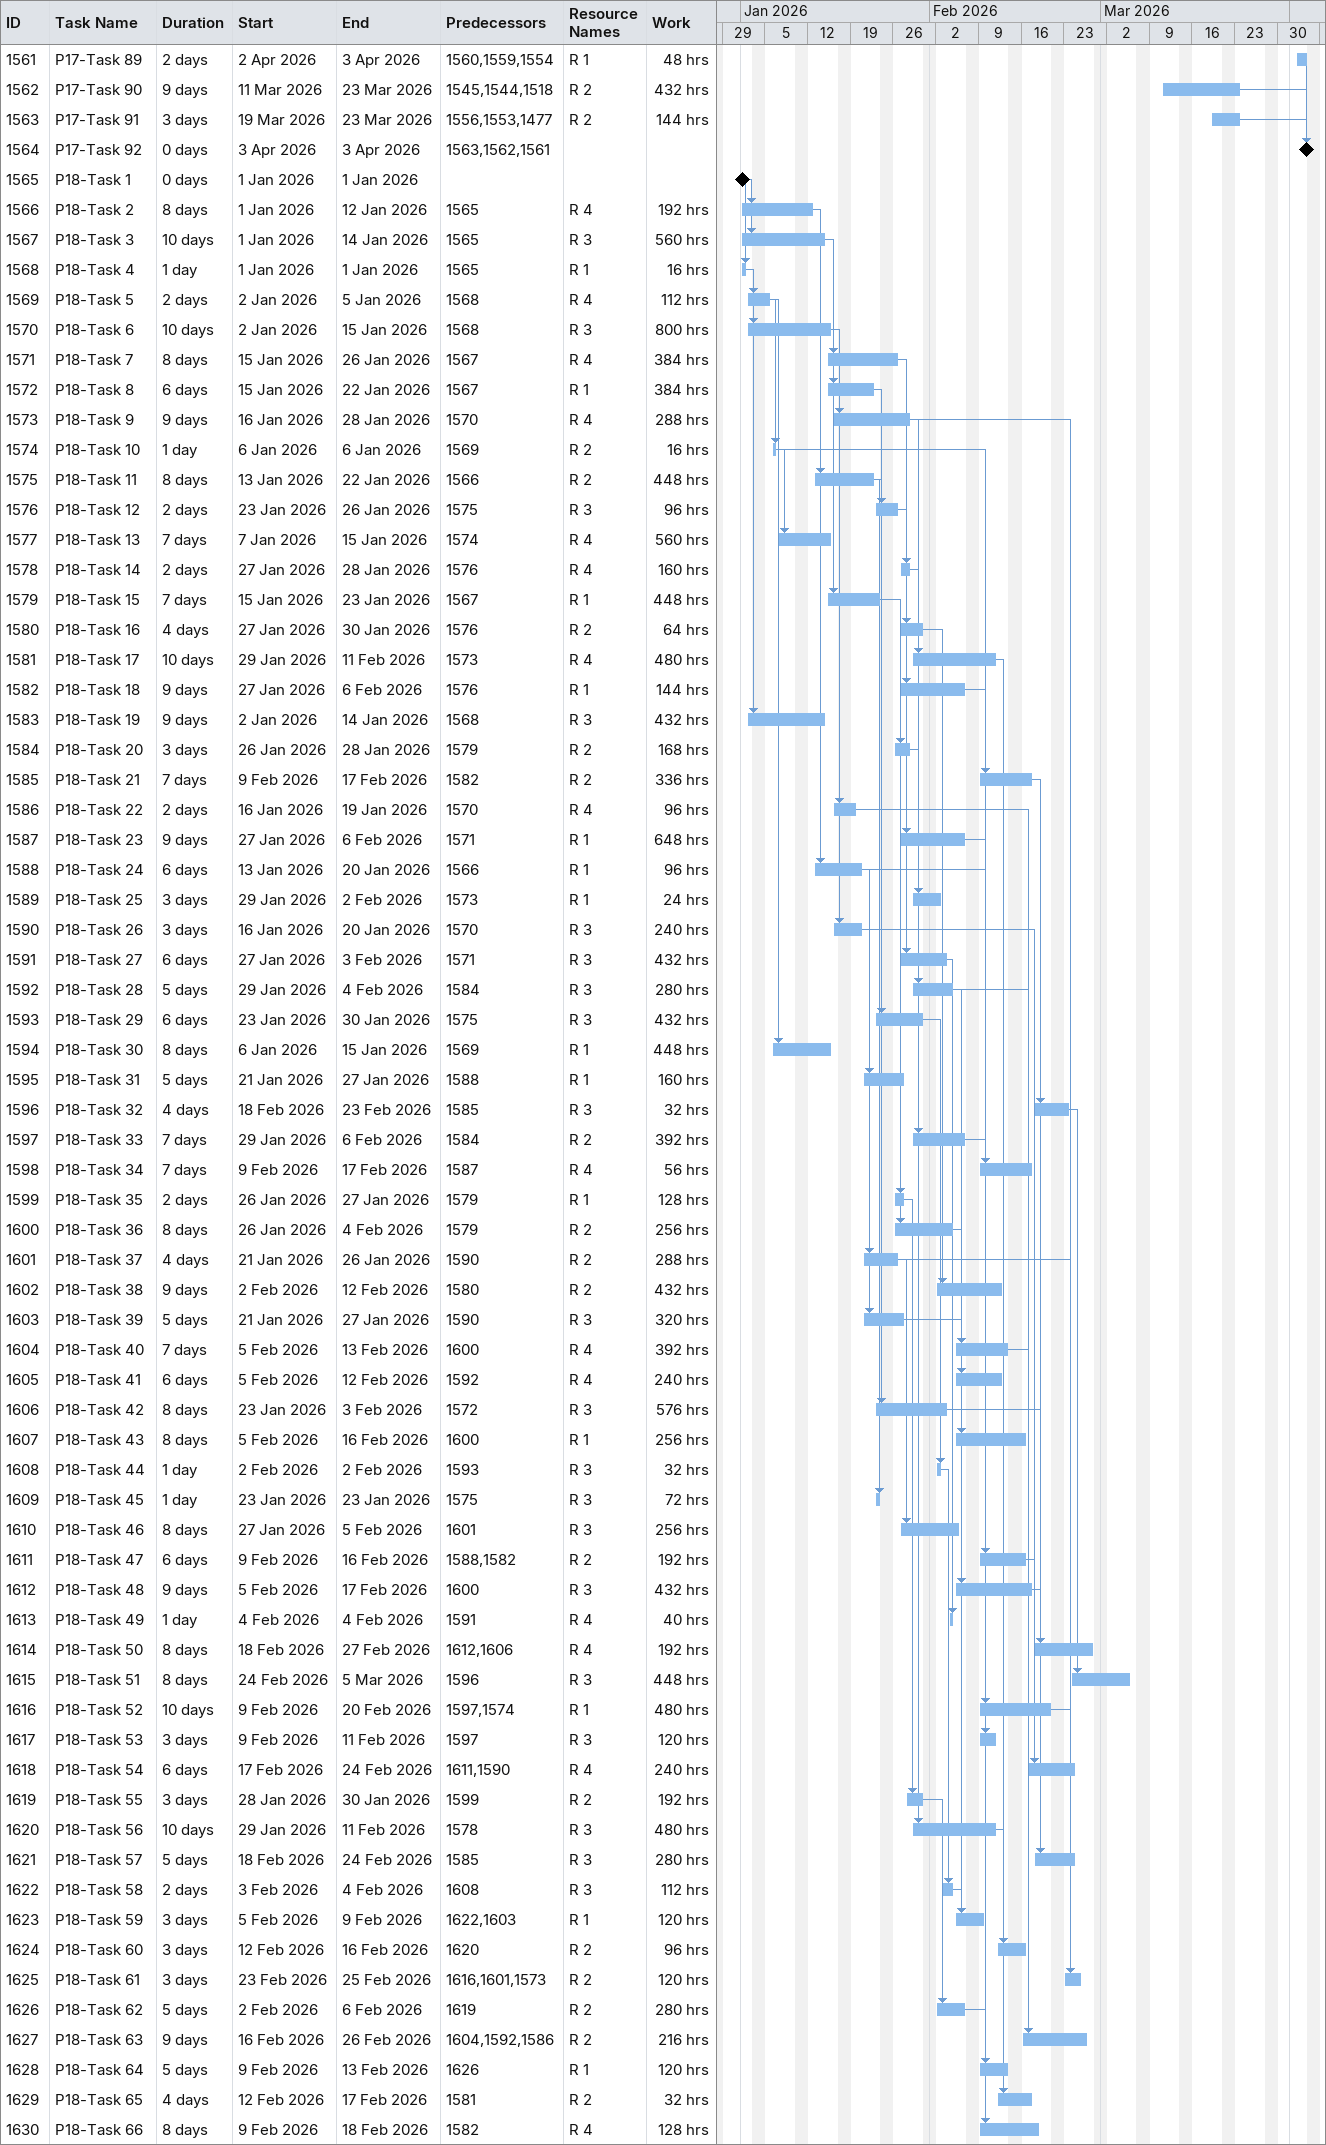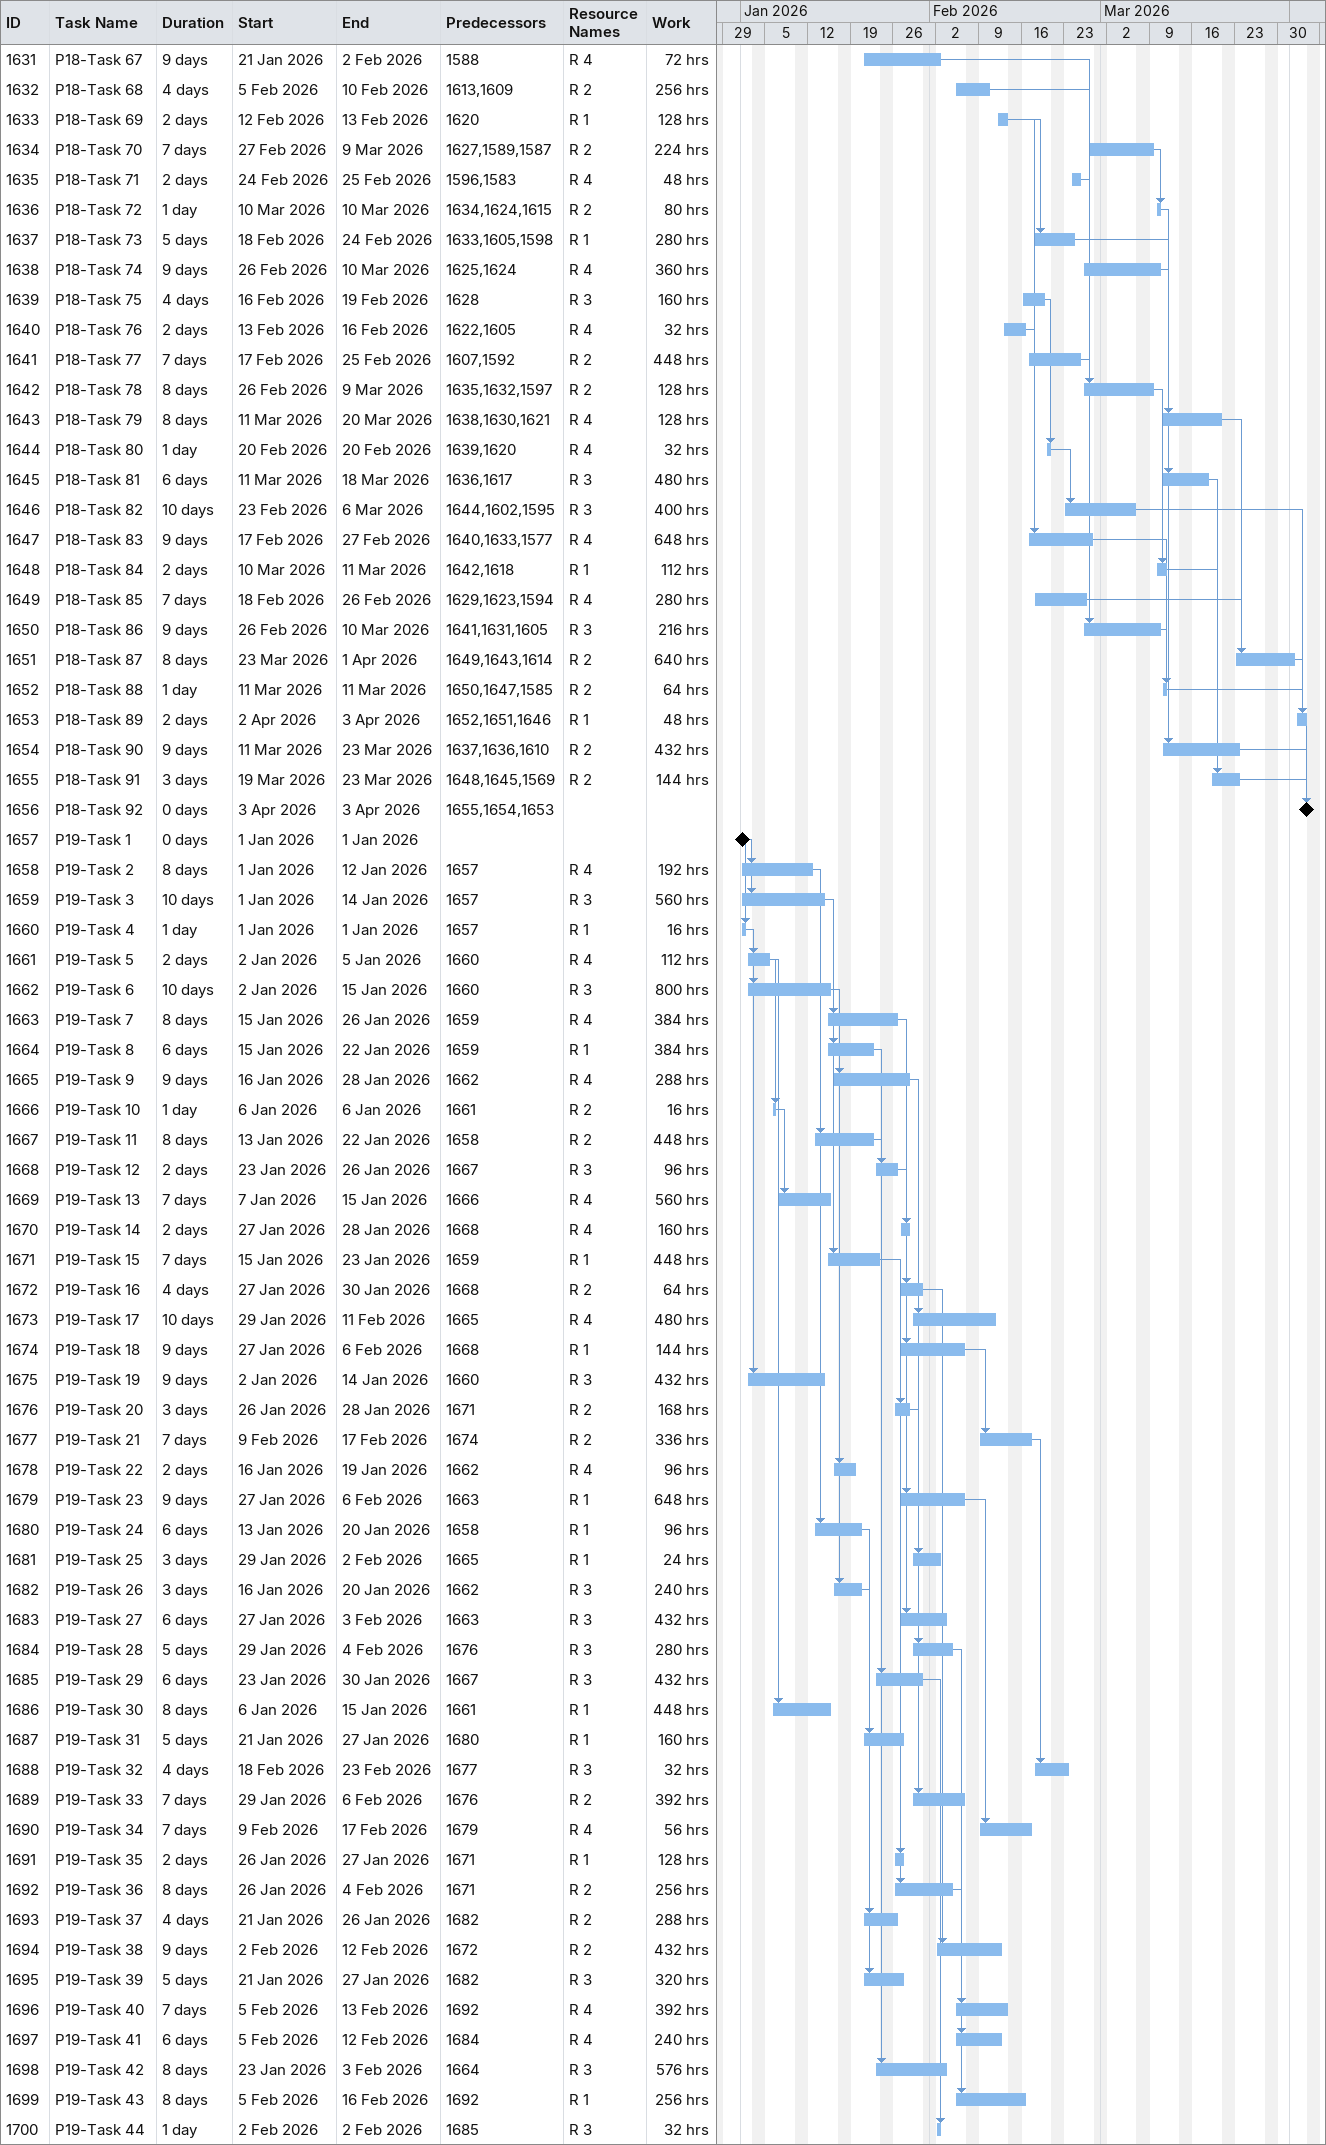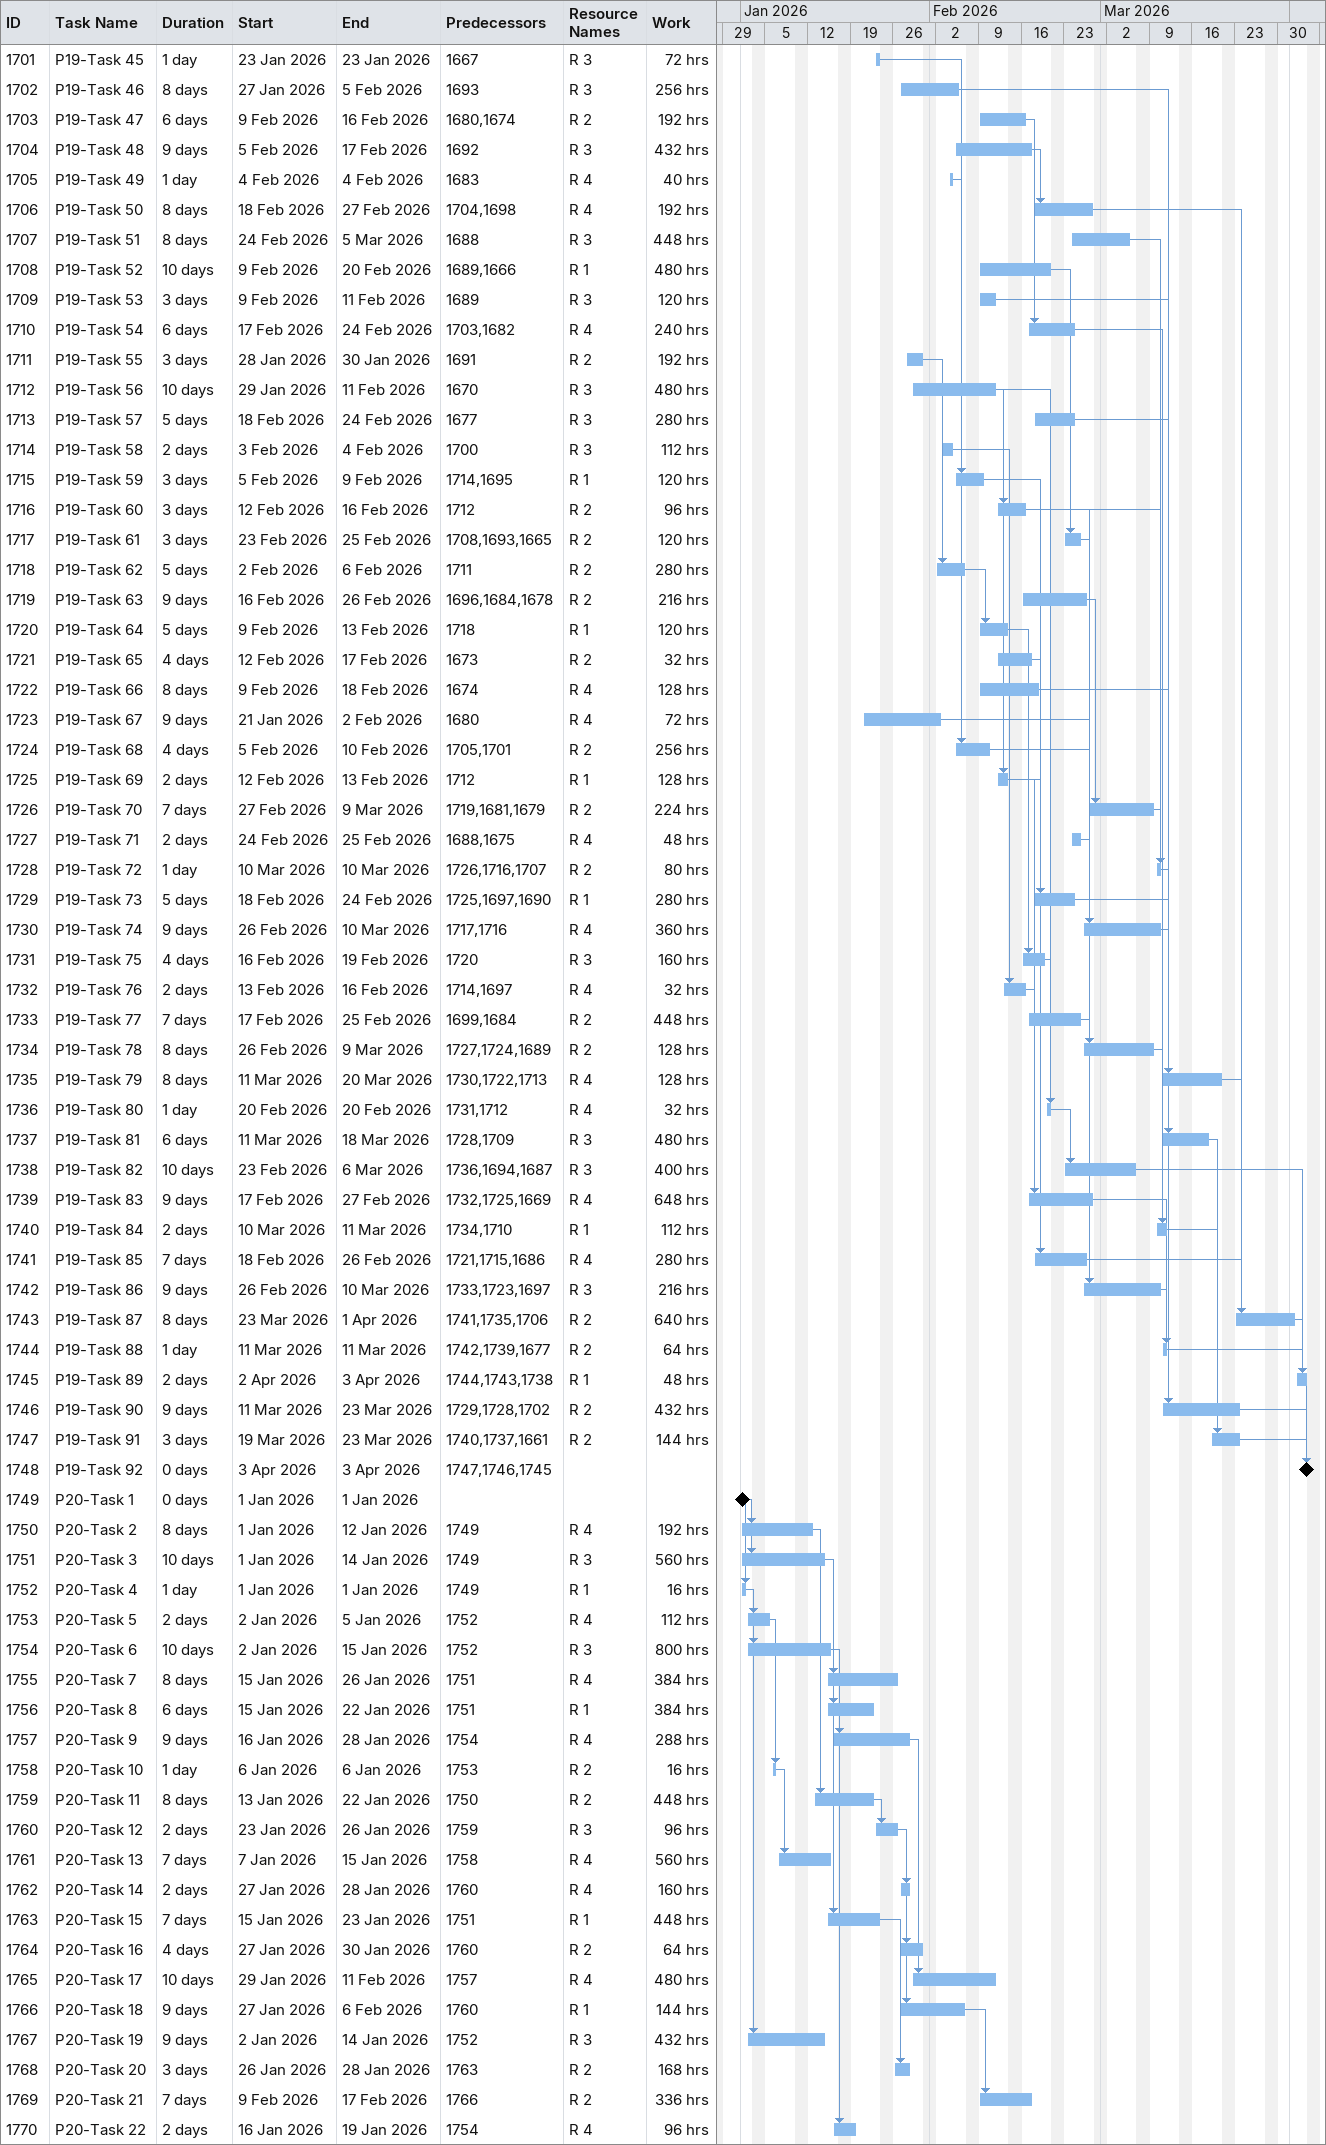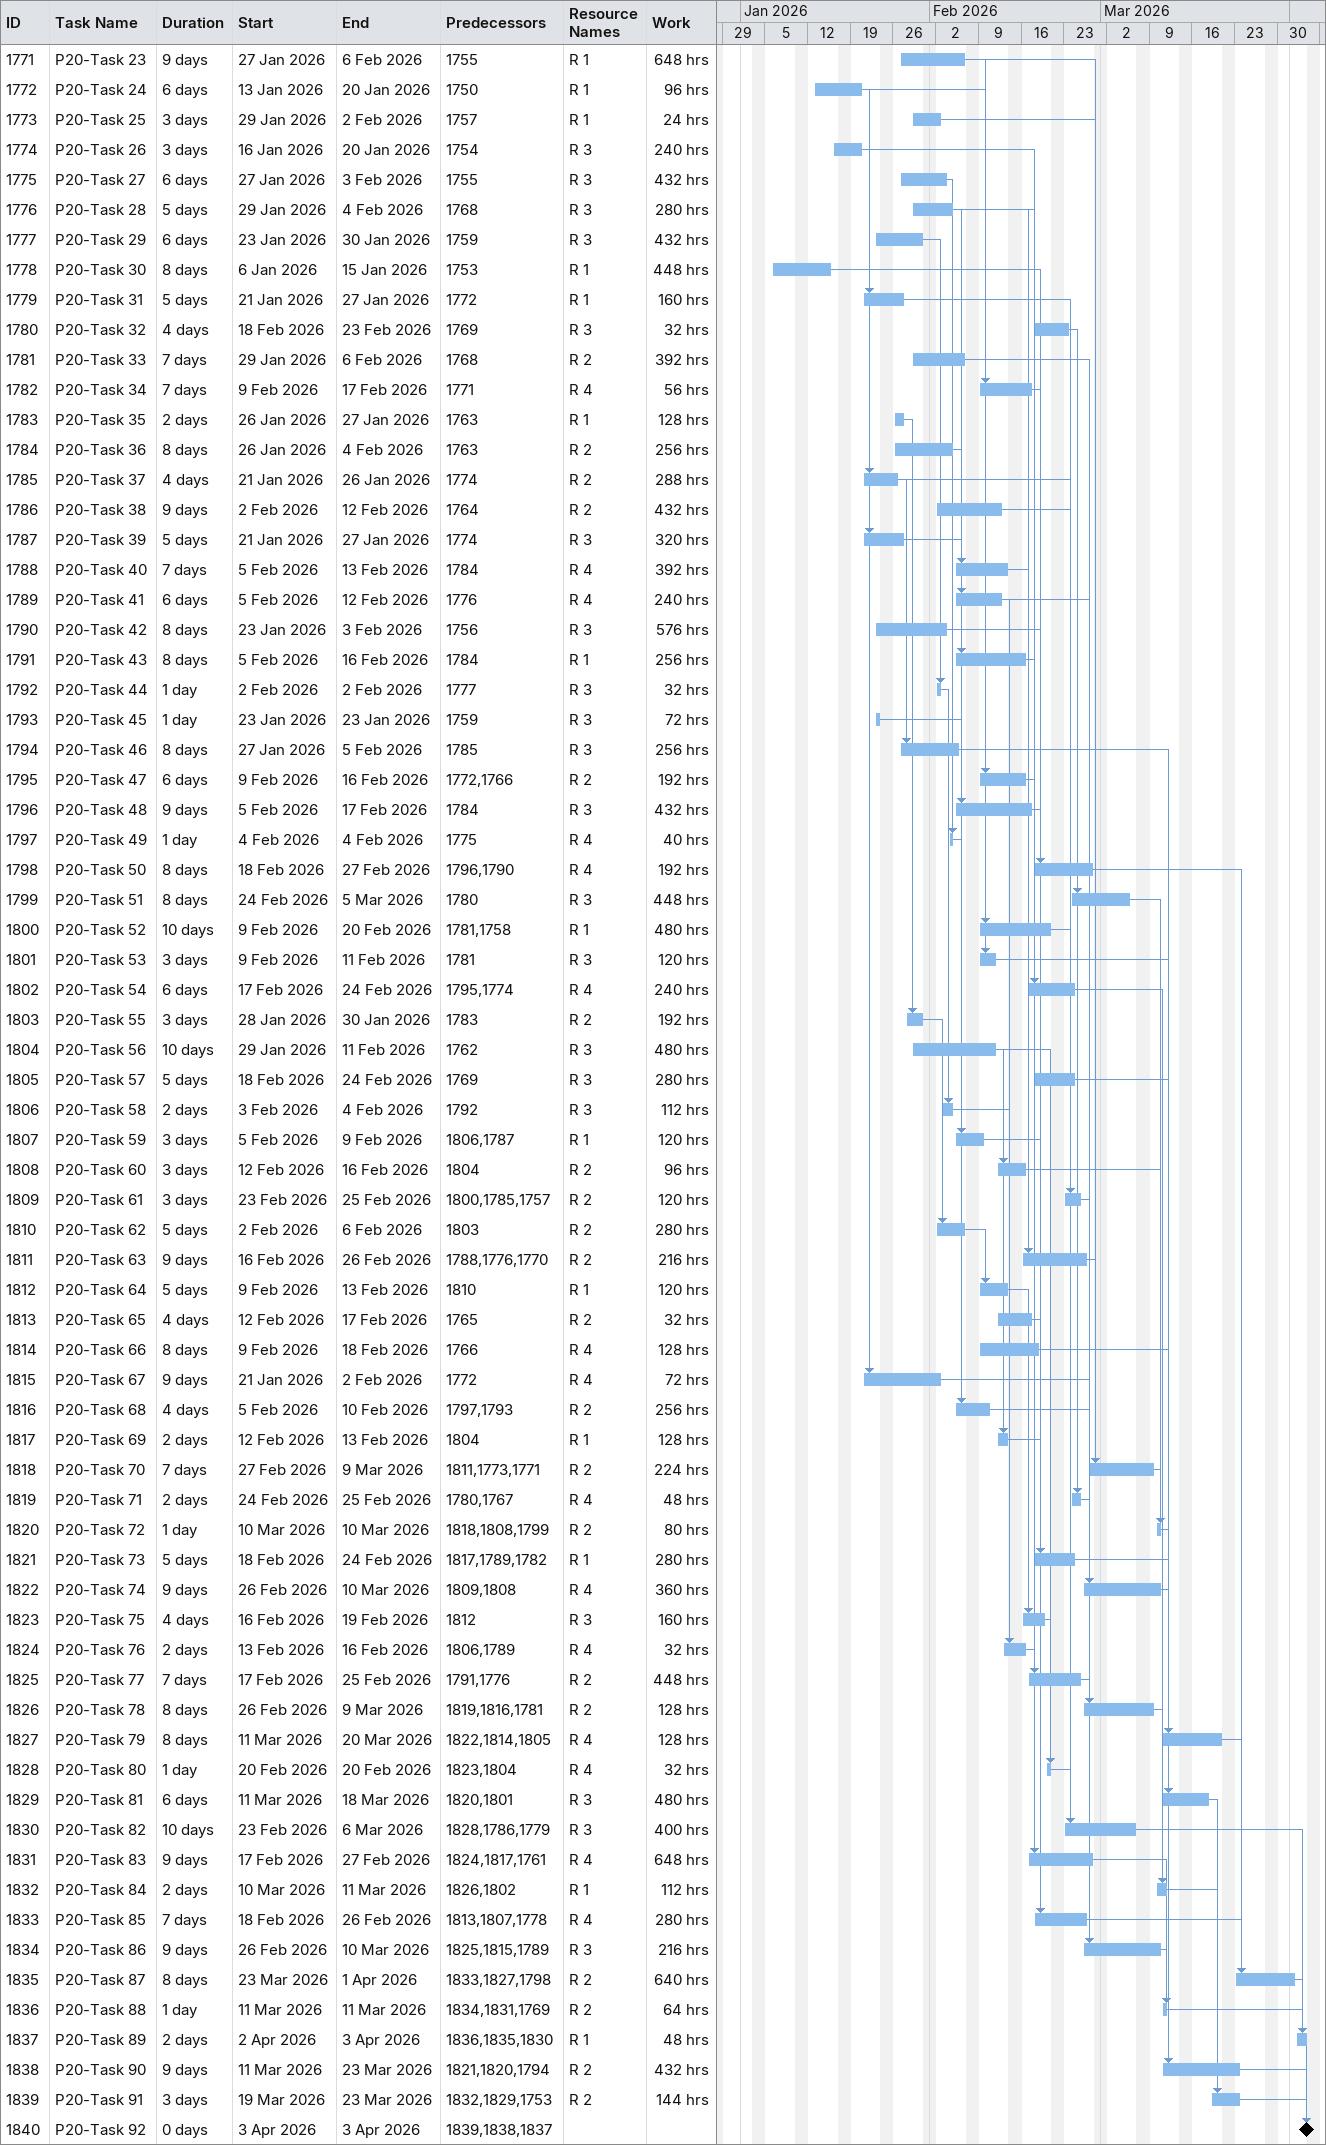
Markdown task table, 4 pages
| ID | Task | Duration | Start | Finish | Predecessors | Resources | Work (h) |
|---|---|---|---|---|---|---|---|
| 1561 | P17-Task 89 | 2d | 2026-04-02 | 2026-04-03 | 1560, 1559, 1554 | R 1 | 48 |
| 1562 | P17-Task 90 | 9d | 2026-03-11 | 2026-03-23 | 1545, 1544, 1518 | R 2 | 432 |
| 1563 | P17-Task 91 | 3d | 2026-03-19 | 2026-03-23 | 1556, 1553, 1477 | R 2 | 144 |
| 1564 | P17-Task 92 | 0d | 2026-04-03 | 2026-04-03 | 1563, 1562, 1561 |  |  |
| 1565 | P18-Task 1 | 0d | 2026-01-01 | 2026-01-01 |  |  |  |
| 1566 | P18-Task 2 | 8d | 2026-01-01 | 2026-01-12 | 1565 | R 4 | 192 |
| 1567 | P18-Task 3 | 10d | 2026-01-01 | 2026-01-14 | 1565 | R 3 | 560 |
| 1568 | P18-Task 4 | 1d | 2026-01-01 | 2026-01-01 | 1565 | R 1 | 16 |
| 1569 | P18-Task 5 | 2d | 2026-01-02 | 2026-01-05 | 1568 | R 4 | 112 |
| 1570 | P18-Task 6 | 10d | 2026-01-02 | 2026-01-15 | 1568 | R 3 | 800 |
| 1571 | P18-Task 7 | 8d | 2026-01-15 | 2026-01-26 | 1567 | R 4 | 384 |
| 1572 | P18-Task 8 | 6d | 2026-01-15 | 2026-01-22 | 1567 | R 1 | 384 |
| 1573 | P18-Task 9 | 9d | 2026-01-16 | 2026-01-28 | 1570 | R 4 | 288 |
| 1574 | P18-Task 10 | 1d | 2026-01-06 | 2026-01-06 | 1569 | R 2 | 16 |
| 1575 | P18-Task 11 | 8d | 2026-01-13 | 2026-01-22 | 1566 | R 2 | 448 |
| 1576 | P18-Task 12 | 2d | 2026-01-23 | 2026-01-26 | 1575 | R 3 | 96 |
| 1577 | P18-Task 13 | 7d | 2026-01-07 | 2026-01-15 | 1574 | R 4 | 560 |
| 1578 | P18-Task 14 | 2d | 2026-01-27 | 2026-01-28 | 1576 | R 4 | 160 |
| 1579 | P18-Task 15 | 7d | 2026-01-15 | 2026-01-23 | 1567 | R 1 | 448 |
| 1580 | P18-Task 16 | 4d | 2026-01-27 | 2026-01-30 | 1576 | R 2 | 64 |
| 1581 | P18-Task 17 | 10d | 2026-01-29 | 2026-02-11 | 1573 | R 4 | 480 |
| 1582 | P18-Task 18 | 9d | 2026-01-27 | 2026-02-06 | 1576 | R 1 | 144 |
| 1583 | P18-Task 19 | 9d | 2026-01-02 | 2026-01-14 | 1568 | R 3 | 432 |
| 1584 | P18-Task 20 | 3d | 2026-01-26 | 2026-01-28 | 1579 | R 2 | 168 |
| 1585 | P18-Task 21 | 7d | 2026-02-09 | 2026-02-17 | 1582 | R 2 | 336 |
| 1586 | P18-Task 22 | 2d | 2026-01-16 | 2026-01-19 | 1570 | R 4 | 96 |
| 1587 | P18-Task 23 | 9d | 2026-01-27 | 2026-02-06 | 1571 | R 1 | 648 |
| 1588 | P18-Task 24 | 6d | 2026-01-13 | 2026-01-20 | 1566 | R 1 | 96 |
| 1589 | P18-Task 25 | 3d | 2026-01-29 | 2026-02-02 | 1573 | R 1 | 24 |
| 1590 | P18-Task 26 | 3d | 2026-01-16 | 2026-01-20 | 1570 | R 3 | 240 |
| 1591 | P18-Task 27 | 6d | 2026-01-27 | 2026-02-03 | 1571 | R 3 | 432 |
| 1592 | P18-Task 28 | 5d | 2026-01-29 | 2026-02-04 | 1584 | R 3 | 280 |
| 1593 | P18-Task 29 | 6d | 2026-01-23 | 2026-01-30 | 1575 | R 3 | 432 |
| 1594 | P18-Task 30 | 8d | 2026-01-06 | 2026-01-15 | 1569 | R 1 | 448 |
| 1595 | P18-Task 31 | 5d | 2026-01-21 | 2026-01-27 | 1588 | R 1 | 160 |
| 1596 | P18-Task 32 | 4d | 2026-02-18 | 2026-02-23 | 1585 | R 3 | 32 |
| 1597 | P18-Task 33 | 7d | 2026-01-29 | 2026-02-06 | 1584 | R 2 | 392 |
| 1598 | P18-Task 34 | 7d | 2026-02-09 | 2026-02-17 | 1587 | R 4 | 56 |
| 1599 | P18-Task 35 | 2d | 2026-01-26 | 2026-01-27 | 1579 | R 1 | 128 |
| 1600 | P18-Task 36 | 8d | 2026-01-26 | 2026-02-04 | 1579 | R 2 | 256 |
| 1601 | P18-Task 37 | 4d | 2026-01-21 | 2026-01-26 | 1590 | R 2 | 288 |
| 1602 | P18-Task 38 | 9d | 2026-02-02 | 2026-02-12 | 1580 | R 2 | 432 |
| 1603 | P18-Task 39 | 5d | 2026-01-21 | 2026-01-27 | 1590 | R 3 | 320 |
| 1604 | P18-Task 40 | 7d | 2026-02-05 | 2026-02-13 | 1600 | R 4 | 392 |
| 1605 | P18-Task 41 | 6d | 2026-02-05 | 2026-02-12 | 1592 | R 4 | 240 |
| 1606 | P18-Task 42 | 8d | 2026-01-23 | 2026-02-03 | 1572 | R 3 | 576 |
| 1607 | P18-Task 43 | 8d | 2026-02-05 | 2026-02-16 | 1600 | R 1 | 256 |
| 1608 | P18-Task 44 | 1d | 2026-02-02 | 2026-02-02 | 1593 | R 3 | 32 |
| 1609 | P18-Task 45 | 1d | 2026-01-23 | 2026-01-23 | 1575 | R 3 | 72 |
| 1610 | P18-Task 46 | 8d | 2026-01-27 | 2026-02-05 | 1601 | R 3 | 256 |
| 1611 | P18-Task 47 | 6d | 2026-02-09 | 2026-02-16 | 1588, 1582 | R 2 | 192 |
| 1612 | P18-Task 48 | 9d | 2026-02-05 | 2026-02-17 | 1600 | R 3 | 432 |
| 1613 | P18-Task 49 | 1d | 2026-02-04 | 2026-02-04 | 1591 | R 4 | 40 |
| 1614 | P18-Task 50 | 8d | 2026-02-18 | 2026-02-27 | 1612, 1606 | R 4 | 192 |
| 1615 | P18-Task 51 | 8d | 2026-02-24 | 2026-03-05 | 1596 | R 3 | 448 |
| 1616 | P18-Task 52 | 10d | 2026-02-09 | 2026-02-20 | 1597, 1574 | R 1 | 480 |
| 1617 | P18-Task 53 | 3d | 2026-02-09 | 2026-02-11 | 1597 | R 3 | 120 |
| 1618 | P18-Task 54 | 6d | 2026-02-17 | 2026-02-24 | 1611, 1590 | R 4 | 240 |
| 1619 | P18-Task 55 | 3d | 2026-01-28 | 2026-01-30 | 1599 | R 2 | 192 |
| 1620 | P18-Task 56 | 10d | 2026-01-29 | 2026-02-11 | 1578 | R 3 | 480 |
| 1621 | P18-Task 57 | 5d | 2026-02-18 | 2026-02-24 | 1585 | R 3 | 280 |
| 1622 | P18-Task 58 | 2d | 2026-02-03 | 2026-02-04 | 1608 | R 3 | 112 |
| 1623 | P18-Task 59 | 3d | 2026-02-05 | 2026-02-09 | 1622, 1603 | R 1 | 120 |
| 1624 | P18-Task 60 | 3d | 2026-02-12 | 2026-02-16 | 1620 | R 2 | 96 |
| 1625 | P18-Task 61 | 3d | 2026-02-23 | 2026-02-25 | 1616, 1601, 1573 | R 2 | 120 |
| 1626 | P18-Task 62 | 5d | 2026-02-02 | 2026-02-06 | 1619 | R 2 | 280 |
| 1627 | P18-Task 63 | 9d | 2026-02-16 | 2026-02-26 | 1604, 1592, 1586 | R 2 | 216 |
| 1628 | P18-Task 64 | 5d | 2026-02-09 | 2026-02-13 | 1626 | R 1 | 120 |
| 1629 | P18-Task 65 | 4d | 2026-02-12 | 2026-02-17 | 1581 | R 2 | 32 |
| 1630 | P18-Task 66 | 8d | 2026-02-09 | 2026-02-18 | 1582 | R 4 | 128 |
| 1631 | P18-Task 67 | 9d | 2026-01-21 | 2026-02-02 | 1588 | R 4 | 72 |
| 1632 | P18-Task 68 | 4d | 2026-02-05 | 2026-02-10 | 1613, 1609 | R 2 | 256 |
| 1633 | P18-Task 69 | 2d | 2026-02-12 | 2026-02-13 | 1620 | R 1 | 128 |
| 1634 | P18-Task 70 | 7d | 2026-02-27 | 2026-03-09 | 1627, 1589, 1587 | R 2 | 224 |
| 1635 | P18-Task 71 | 2d | 2026-02-24 | 2026-02-25 | 1596, 1583 | R 4 | 48 |
| 1636 | P18-Task 72 | 1d | 2026-03-10 | 2026-03-10 | 1634, 1624, 1615 | R 2 | 80 |
| 1637 | P18-Task 73 | 5d | 2026-02-18 | 2026-02-24 | 1633, 1605, 1598 | R 1 | 280 |
| 1638 | P18-Task 74 | 9d | 2026-02-26 | 2026-03-10 | 1625, 1624 | R 4 | 360 |
| 1639 | P18-Task 75 | 4d | 2026-02-16 | 2026-02-19 | 1628 | R 3 | 160 |
| 1640 | P18-Task 76 | 2d | 2026-02-13 | 2026-02-16 | 1622, 1605 | R 4 | 32 |
| 1641 | P18-Task 77 | 7d | 2026-02-17 | 2026-02-25 | 1607, 1592 | R 2 | 448 |
| 1642 | P18-Task 78 | 8d | 2026-02-26 | 2026-03-09 | 1635, 1632, 1597 | R 2 | 128 |
| 1643 | P18-Task 79 | 8d | 2026-03-11 | 2026-03-20 | 1638, 1630, 1621 | R 4 | 128 |
| 1644 | P18-Task 80 | 1d | 2026-02-20 | 2026-02-20 | 1639, 1620 | R 4 | 32 |
| 1645 | P18-Task 81 | 6d | 2026-03-11 | 2026-03-18 | 1636, 1617 | R 3 | 480 |
| 1646 | P18-Task 82 | 10d | 2026-02-23 | 2026-03-06 | 1644, 1602, 1595 | R 3 | 400 |
| 1647 | P18-Task 83 | 9d | 2026-02-17 | 2026-02-27 | 1640, 1633, 1577 | R 4 | 648 |
| 1648 | P18-Task 84 | 2d | 2026-03-10 | 2026-03-11 | 1642, 1618 | R 1 | 112 |
| 1649 | P18-Task 85 | 7d | 2026-02-18 | 2026-02-26 | 1629, 1623, 1594 | R 4 | 280 |
| 1650 | P18-Task 86 | 9d | 2026-02-26 | 2026-03-10 | 1641, 1631, 1605 | R 3 | 216 |
| 1651 | P18-Task 87 | 8d | 2026-03-23 | 2026-04-01 | 1649, 1643, 1614 | R 2 | 640 |
| 1652 | P18-Task 88 | 1d | 2026-03-11 | 2026-03-11 | 1650, 1647, 1585 | R 2 | 64 |
| 1653 | P18-Task 89 | 2d | 2026-04-02 | 2026-04-03 | 1652, 1651, 1646 | R 1 | 48 |
| 1654 | P18-Task 90 | 9d | 2026-03-11 | 2026-03-23 | 1637, 1636, 1610 | R 2 | 432 |
| 1655 | P18-Task 91 | 3d | 2026-03-19 | 2026-03-23 | 1648, 1645, 1569 | R 2 | 144 |
| 1656 | P18-Task 92 | 0d | 2026-04-03 | 2026-04-03 | 1655, 1654, 1653 |  |  |
| 1657 | P19-Task 1 | 0d | 2026-01-01 | 2026-01-01 |  |  |  |
| 1658 | P19-Task 2 | 8d | 2026-01-01 | 2026-01-12 | 1657 | R 4 | 192 |
| 1659 | P19-Task 3 | 10d | 2026-01-01 | 2026-01-14 | 1657 | R 3 | 560 |
| 1660 | P19-Task 4 | 1d | 2026-01-01 | 2026-01-01 | 1657 | R 1 | 16 |
| 1661 | P19-Task 5 | 2d | 2026-01-02 | 2026-01-05 | 1660 | R 4 | 112 |
| 1662 | P19-Task 6 | 10d | 2026-01-02 | 2026-01-15 | 1660 | R 3 | 800 |
| 1663 | P19-Task 7 | 8d | 2026-01-15 | 2026-01-26 | 1659 | R 4 | 384 |
| 1664 | P19-Task 8 | 6d | 2026-01-15 | 2026-01-22 | 1659 | R 1 | 384 |
| 1665 | P19-Task 9 | 9d | 2026-01-16 | 2026-01-28 | 1662 | R 4 | 288 |
| 1666 | P19-Task 10 | 1d | 2026-01-06 | 2026-01-06 | 1661 | R 2 | 16 |
| 1667 | P19-Task 11 | 8d | 2026-01-13 | 2026-01-22 | 1658 | R 2 | 448 |
| 1668 | P19-Task 12 | 2d | 2026-01-23 | 2026-01-26 | 1667 | R 3 | 96 |
| 1669 | P19-Task 13 | 7d | 2026-01-07 | 2026-01-15 | 1666 | R 4 | 560 |
| 1670 | P19-Task 14 | 2d | 2026-01-27 | 2026-01-28 | 1668 | R 4 | 160 |
| 1671 | P19-Task 15 | 7d | 2026-01-15 | 2026-01-23 | 1659 | R 1 | 448 |
| 1672 | P19-Task 16 | 4d | 2026-01-27 | 2026-01-30 | 1668 | R 2 | 64 |
| 1673 | P19-Task 17 | 10d | 2026-01-29 | 2026-02-11 | 1665 | R 4 | 480 |
| 1674 | P19-Task 18 | 9d | 2026-01-27 | 2026-02-06 | 1668 | R 1 | 144 |
| 1675 | P19-Task 19 | 9d | 2026-01-02 | 2026-01-14 | 1660 | R 3 | 432 |
| 1676 | P19-Task 20 | 3d | 2026-01-26 | 2026-01-28 | 1671 | R 2 | 168 |
| 1677 | P19-Task 21 | 7d | 2026-02-09 | 2026-02-17 | 1674 | R 2 | 336 |
| 1678 | P19-Task 22 | 2d | 2026-01-16 | 2026-01-19 | 1662 | R 4 | 96 |
| 1679 | P19-Task 23 | 9d | 2026-01-27 | 2026-02-06 | 1663 | R 1 | 648 |
| 1680 | P19-Task 24 | 6d | 2026-01-13 | 2026-01-20 | 1658 | R 1 | 96 |
| 1681 | P19-Task 25 | 3d | 2026-01-29 | 2026-02-02 | 1665 | R 1 | 24 |
| 1682 | P19-Task 26 | 3d | 2026-01-16 | 2026-01-20 | 1662 | R 3 | 240 |
| 1683 | P19-Task 27 | 6d | 2026-01-27 | 2026-02-03 | 1663 | R 3 | 432 |
| 1684 | P19-Task 28 | 5d | 2026-01-29 | 2026-02-04 | 1676 | R 3 | 280 |
| 1685 | P19-Task 29 | 6d | 2026-01-23 | 2026-01-30 | 1667 | R 3 | 432 |
| 1686 | P19-Task 30 | 8d | 2026-01-06 | 2026-01-15 | 1661 | R 1 | 448 |
| 1687 | P19-Task 31 | 5d | 2026-01-21 | 2026-01-27 | 1680 | R 1 | 160 |
| 1688 | P19-Task 32 | 4d | 2026-02-18 | 2026-02-23 | 1677 | R 3 | 32 |
| 1689 | P19-Task 33 | 7d | 2026-01-29 | 2026-02-06 | 1676 | R 2 | 392 |
| 1690 | P19-Task 34 | 7d | 2026-02-09 | 2026-02-17 | 1679 | R 4 | 56 |
| 1691 | P19-Task 35 | 2d | 2026-01-26 | 2026-01-27 | 1671 | R 1 | 128 |
| 1692 | P19-Task 36 | 8d | 2026-01-26 | 2026-02-04 | 1671 | R 2 | 256 |
| 1693 | P19-Task 37 | 4d | 2026-01-21 | 2026-01-26 | 1682 | R 2 | 288 |
| 1694 | P19-Task 38 | 9d | 2026-02-02 | 2026-02-12 | 1672 | R 2 | 432 |
| 1695 | P19-Task 39 | 5d | 2026-01-21 | 2026-01-27 | 1682 | R 3 | 320 |
| 1696 | P19-Task 40 | 7d | 2026-02-05 | 2026-02-13 | 1692 | R 4 | 392 |
| 1697 | P19-Task 41 | 6d | 2026-02-05 | 2026-02-12 | 1684 | R 4 | 240 |
| 1698 | P19-Task 42 | 8d | 2026-01-23 | 2026-02-03 | 1664 | R 3 | 576 |
| 1699 | P19-Task 43 | 8d | 2026-02-05 | 2026-02-16 | 1692 | R 1 | 256 |
| 1700 | P19-Task 44 | 1d | 2026-02-02 | 2026-02-02 | 1685 | R 3 | 32 |
| 1701 | P19-Task 45 | 1d | 2026-01-23 | 2026-01-23 | 1667 | R 3 | 72 |
| 1702 | P19-Task 46 | 8d | 2026-01-27 | 2026-02-05 | 1693 | R 3 | 256 |
| 1703 | P19-Task 47 | 6d | 2026-02-09 | 2026-02-16 | 1680, 1674 | R 2 | 192 |
| 1704 | P19-Task 48 | 9d | 2026-02-05 | 2026-02-17 | 1692 | R 3 | 432 |
| 1705 | P19-Task 49 | 1d | 2026-02-04 | 2026-02-04 | 1683 | R 4 | 40 |
| 1706 | P19-Task 50 | 8d | 2026-02-18 | 2026-02-27 | 1704, 1698 | R 4 | 192 |
| 1707 | P19-Task 51 | 8d | 2026-02-24 | 2026-03-05 | 1688 | R 3 | 448 |
| 1708 | P19-Task 52 | 10d | 2026-02-09 | 2026-02-20 | 1689, 1666 | R 1 | 480 |
| 1709 | P19-Task 53 | 3d | 2026-02-09 | 2026-02-11 | 1689 | R 3 | 120 |
| 1710 | P19-Task 54 | 6d | 2026-02-17 | 2026-02-24 | 1703, 1682 | R 4 | 240 |
| 1711 | P19-Task 55 | 3d | 2026-01-28 | 2026-01-30 | 1691 | R 2 | 192 |
| 1712 | P19-Task 56 | 10d | 2026-01-29 | 2026-02-11 | 1670 | R 3 | 480 |
| 1713 | P19-Task 57 | 5d | 2026-02-18 | 2026-02-24 | 1677 | R 3 | 280 |
| 1714 | P19-Task 58 | 2d | 2026-02-03 | 2026-02-04 | 1700 | R 3 | 112 |
| 1715 | P19-Task 59 | 3d | 2026-02-05 | 2026-02-09 | 1714, 1695 | R 1 | 120 |
| 1716 | P19-Task 60 | 3d | 2026-02-12 | 2026-02-16 | 1712 | R 2 | 96 |
| 1717 | P19-Task 61 | 3d | 2026-02-23 | 2026-02-25 | 1708, 1693, 1665 | R 2 | 120 |
| 1718 | P19-Task 62 | 5d | 2026-02-02 | 2026-02-06 | 1711 | R 2 | 280 |
| 1719 | P19-Task 63 | 9d | 2026-02-16 | 2026-02-26 | 1696, 1684, 1678 | R 2 | 216 |
| 1720 | P19-Task 64 | 5d | 2026-02-09 | 2026-02-13 | 1718 | R 1 | 120 |
| 1721 | P19-Task 65 | 4d | 2026-02-12 | 2026-02-17 | 1673 | R 2 | 32 |
| 1722 | P19-Task 66 | 8d | 2026-02-09 | 2026-02-18 | 1674 | R 4 | 128 |
| 1723 | P19-Task 67 | 9d | 2026-01-21 | 2026-02-02 | 1680 | R 4 | 72 |
| 1724 | P19-Task 68 | 4d | 2026-02-05 | 2026-02-10 | 1705, 1701 | R 2 | 256 |
| 1725 | P19-Task 69 | 2d | 2026-02-12 | 2026-02-13 | 1712 | R 1 | 128 |
| 1726 | P19-Task 70 | 7d | 2026-02-27 | 2026-03-09 | 1719, 1681, 1679 | R 2 | 224 |
| 1727 | P19-Task 71 | 2d | 2026-02-24 | 2026-02-25 | 1688, 1675 | R 4 | 48 |
| 1728 | P19-Task 72 | 1d | 2026-03-10 | 2026-03-10 | 1726, 1716, 1707 | R 2 | 80 |
| 1729 | P19-Task 73 | 5d | 2026-02-18 | 2026-02-24 | 1725, 1697, 1690 | R 1 | 280 |
| 1730 | P19-Task 74 | 9d | 2026-02-26 | 2026-03-10 | 1717, 1716 | R 4 | 360 |
| 1731 | P19-Task 75 | 4d | 2026-02-16 | 2026-02-19 | 1720 | R 3 | 160 |
| 1732 | P19-Task 76 | 2d | 2026-02-13 | 2026-02-16 | 1714, 1697 | R 4 | 32 |
| 1733 | P19-Task 77 | 7d | 2026-02-17 | 2026-02-25 | 1699, 1684 | R 2 | 448 |
| 1734 | P19-Task 78 | 8d | 2026-02-26 | 2026-03-09 | 1727, 1724, 1689 | R 2 | 128 |
| 1735 | P19-Task 79 | 8d | 2026-03-11 | 2026-03-20 | 1730, 1722, 1713 | R 4 | 128 |
| 1736 | P19-Task 80 | 1d | 2026-02-20 | 2026-02-20 | 1731, 1712 | R 4 | 32 |
| 1737 | P19-Task 81 | 6d | 2026-03-11 | 2026-03-18 | 1728, 1709 | R 3 | 480 |
| 1738 | P19-Task 82 | 10d | 2026-02-23 | 2026-03-06 | 1736, 1694, 1687 | R 3 | 400 |
| 1739 | P19-Task 83 | 9d | 2026-02-17 | 2026-02-27 | 1732, 1725, 1669 | R 4 | 648 |
| 1740 | P19-Task 84 | 2d | 2026-03-10 | 2026-03-11 | 1734, 1710 | R 1 | 112 |
| 1741 | P19-Task 85 | 7d | 2026-02-18 | 2026-02-26 | 1721, 1715, 1686 | R 4 | 280 |
| 1742 | P19-Task 86 | 9d | 2026-02-26 | 2026-03-10 | 1733, 1723, 1697 | R 3 | 216 |
| 1743 | P19-Task 87 | 8d | 2026-03-23 | 2026-04-01 | 1741, 1735, 1706 | R 2 | 640 |
| 1744 | P19-Task 88 | 1d | 2026-03-11 | 2026-03-11 | 1742, 1739, 1677 | R 2 | 64 |
| 1745 | P19-Task 89 | 2d | 2026-04-02 | 2026-04-03 | 1744, 1743, 1738 | R 1 | 48 |
| 1746 | P19-Task 90 | 9d | 2026-03-11 | 2026-03-23 | 1729, 1728, 1702 | R 2 | 432 |
| 1747 | P19-Task 91 | 3d | 2026-03-19 | 2026-03-23 | 1740, 1737, 1661 | R 2 | 144 |
| 1748 | P19-Task 92 | 0d | 2026-04-03 | 2026-04-03 | 1747, 1746, 1745 |  |  |
| 1749 | P20-Task 1 | 0d | 2026-01-01 | 2026-01-01 |  |  |  |
| 1750 | P20-Task 2 | 8d | 2026-01-01 | 2026-01-12 | 1749 | R 4 | 192 |
| 1751 | P20-Task 3 | 10d | 2026-01-01 | 2026-01-14 | 1749 | R 3 | 560 |
| 1752 | P20-Task 4 | 1d | 2026-01-01 | 2026-01-01 | 1749 | R 1 | 16 |
| 1753 | P20-Task 5 | 2d | 2026-01-02 | 2026-01-05 | 1752 | R 4 | 112 |
| 1754 | P20-Task 6 | 10d | 2026-01-02 | 2026-01-15 | 1752 | R 3 | 800 |
| 1755 | P20-Task 7 | 8d | 2026-01-15 | 2026-01-26 | 1751 | R 4 | 384 |
| 1756 | P20-Task 8 | 6d | 2026-01-15 | 2026-01-22 | 1751 | R 1 | 384 |
| 1757 | P20-Task 9 | 9d | 2026-01-16 | 2026-01-28 | 1754 | R 4 | 288 |
| 1758 | P20-Task 10 | 1d | 2026-01-06 | 2026-01-06 | 1753 | R 2 | 16 |
| 1759 | P20-Task 11 | 8d | 2026-01-13 | 2026-01-22 | 1750 | R 2 | 448 |
| 1760 | P20-Task 12 | 2d | 2026-01-23 | 2026-01-26 | 1759 | R 3 | 96 |
| 1761 | P20-Task 13 | 7d | 2026-01-07 | 2026-01-15 | 1758 | R 4 | 560 |
| 1762 | P20-Task 14 | 2d | 2026-01-27 | 2026-01-28 | 1760 | R 4 | 160 |
| 1763 | P20-Task 15 | 7d | 2026-01-15 | 2026-01-23 | 1751 | R 1 | 448 |
| 1764 | P20-Task 16 | 4d | 2026-01-27 | 2026-01-30 | 1760 | R 2 | 64 |
| 1765 | P20-Task 17 | 10d | 2026-01-29 | 2026-02-11 | 1757 | R 4 | 480 |
| 1766 | P20-Task 18 | 9d | 2026-01-27 | 2026-02-06 | 1760 | R 1 | 144 |
| 1767 | P20-Task 19 | 9d | 2026-01-02 | 2026-01-14 | 1752 | R 3 | 432 |
| 1768 | P20-Task 20 | 3d | 2026-01-26 | 2026-01-28 | 1763 | R 2 | 168 |
| 1769 | P20-Task 21 | 7d | 2026-02-09 | 2026-02-17 | 1766 | R 2 | 336 |
| 1770 | P20-Task 22 | 2d | 2026-01-16 | 2026-01-19 | 1754 | R 4 | 96 |
| 1771 | P20-Task 23 | 9d | 2026-01-27 | 2026-02-06 | 1755 | R 1 | 648 |
| 1772 | P20-Task 24 | 6d | 2026-01-13 | 2026-01-20 | 1750 | R 1 | 96 |
| 1773 | P20-Task 25 | 3d | 2026-01-29 | 2026-02-02 | 1757 | R 1 | 24 |
| 1774 | P20-Task 26 | 3d | 2026-01-16 | 2026-01-20 | 1754 | R 3 | 240 |
| 1775 | P20-Task 27 | 6d | 2026-01-27 | 2026-02-03 | 1755 | R 3 | 432 |
| 1776 | P20-Task 28 | 5d | 2026-01-29 | 2026-02-04 | 1768 | R 3 | 280 |
| 1777 | P20-Task 29 | 6d | 2026-01-23 | 2026-01-30 | 1759 | R 3 | 432 |
| 1778 | P20-Task 30 | 8d | 2026-01-06 | 2026-01-15 | 1753 | R 1 | 448 |
| 1779 | P20-Task 31 | 5d | 2026-01-21 | 2026-01-27 | 1772 | R 1 | 160 |
| 1780 | P20-Task 32 | 4d | 2026-02-18 | 2026-02-23 | 1769 | R 3 | 32 |
| 1781 | P20-Task 33 | 7d | 2026-01-29 | 2026-02-06 | 1768 | R 2 | 392 |
| 1782 | P20-Task 34 | 7d | 2026-02-09 | 2026-02-17 | 1771 | R 4 | 56 |
| 1783 | P20-Task 35 | 2d | 2026-01-26 | 2026-01-27 | 1763 | R 1 | 128 |
| 1784 | P20-Task 36 | 8d | 2026-01-26 | 2026-02-04 | 1763 | R 2 | 256 |
| 1785 | P20-Task 37 | 4d | 2026-01-21 | 2026-01-26 | 1774 | R 2 | 288 |
| 1786 | P20-Task 38 | 9d | 2026-02-02 | 2026-02-12 | 1764 | R 2 | 432 |
| 1787 | P20-Task 39 | 5d | 2026-01-21 | 2026-01-27 | 1774 | R 3 | 320 |
| 1788 | P20-Task 40 | 7d | 2026-02-05 | 2026-02-13 | 1784 | R 4 | 392 |
| 1789 | P20-Task 41 | 6d | 2026-02-05 | 2026-02-12 | 1776 | R 4 | 240 |
| 1790 | P20-Task 42 | 8d | 2026-01-23 | 2026-02-03 | 1756 | R 3 | 576 |
| 1791 | P20-Task 43 | 8d | 2026-02-05 | 2026-02-16 | 1784 | R 1 | 256 |
| 1792 | P20-Task 44 | 1d | 2026-02-02 | 2026-02-02 | 1777 | R 3 | 32 |
| 1793 | P20-Task 45 | 1d | 2026-01-23 | 2026-01-23 | 1759 | R 3 | 72 |
| 1794 | P20-Task 46 | 8d | 2026-01-27 | 2026-02-05 | 1785 | R 3 | 256 |
| 1795 | P20-Task 47 | 6d | 2026-02-09 | 2026-02-16 | 1772, 1766 | R 2 | 192 |
| 1796 | P20-Task 48 | 9d | 2026-02-05 | 2026-02-17 | 1784 | R 3 | 432 |
| 1797 | P20-Task 49 | 1d | 2026-02-04 | 2026-02-04 | 1775 | R 4 | 40 |
| 1798 | P20-Task 50 | 8d | 2026-02-18 | 2026-02-27 | 1796, 1790 | R 4 | 192 |
| 1799 | P20-Task 51 | 8d | 2026-02-24 | 2026-03-05 | 1780 | R 3 | 448 |
| 1800 | P20-Task 52 | 10d | 2026-02-09 | 2026-02-20 | 1781, 1758 | R 1 | 480 |
| 1801 | P20-Task 53 | 3d | 2026-02-09 | 2026-02-11 | 1781 | R 3 | 120 |
| 1802 | P20-Task 54 | 6d | 2026-02-17 | 2026-02-24 | 1795, 1774 | R 4 | 240 |
| 1803 | P20-Task 55 | 3d | 2026-01-28 | 2026-01-30 | 1783 | R 2 | 192 |
| 1804 | P20-Task 56 | 10d | 2026-01-29 | 2026-02-11 | 1762 | R 3 | 480 |
| 1805 | P20-Task 57 | 5d | 2026-02-18 | 2026-02-24 | 1769 | R 3 | 280 |
| 1806 | P20-Task 58 | 2d | 2026-02-03 | 2026-02-04 | 1792 | R 3 | 112 |
| 1807 | P20-Task 59 | 3d | 2026-02-05 | 2026-02-09 | 1806, 1787 | R 1 | 120 |
| 1808 | P20-Task 60 | 3d | 2026-02-12 | 2026-02-16 | 1804 | R 2 | 96 |
| 1809 | P20-Task 61 | 3d | 2026-02-23 | 2026-02-25 | 1800, 1785, 1757 | R 2 | 120 |
| 1810 | P20-Task 62 | 5d | 2026-02-02 | 2026-02-06 | 1803 | R 2 | 280 |
| 1811 | P20-Task 63 | 9d | 2026-02-16 | 2026-02-26 | 1788, 1776, 1770 | R 2 | 216 |
| 1812 | P20-Task 64 | 5d | 2026-02-09 | 2026-02-13 | 1810 | R 1 | 120 |
| 1813 | P20-Task 65 | 4d | 2026-02-12 | 2026-02-17 | 1765 | R 2 | 32 |
| 1814 | P20-Task 66 | 8d | 2026-02-09 | 2026-02-18 | 1766 | R 4 | 128 |
| 1815 | P20-Task 67 | 9d | 2026-01-21 | 2026-02-02 | 1772 | R 4 | 72 |
| 1816 | P20-Task 68 | 4d | 2026-02-05 | 2026-02-10 | 1797, 1793 | R 2 | 256 |
| 1817 | P20-Task 69 | 2d | 2026-02-12 | 2026-02-13 | 1804 | R 1 | 128 |
| 1818 | P20-Task 70 | 7d | 2026-02-27 | 2026-03-09 | 1811, 1773, 1771 | R 2 | 224 |
| 1819 | P20-Task 71 | 2d | 2026-02-24 | 2026-02-25 | 1780, 1767 | R 4 | 48 |
| 1820 | P20-Task 72 | 1d | 2026-03-10 | 2026-03-10 | 1818, 1808, 1799 | R 2 | 80 |
| 1821 | P20-Task 73 | 5d | 2026-02-18 | 2026-02-24 | 1817, 1789, 1782 | R 1 | 280 |
| 1822 | P20-Task 74 | 9d | 2026-02-26 | 2026-03-10 | 1809, 1808 | R 4 | 360 |
| 1823 | P20-Task 75 | 4d | 2026-02-16 | 2026-02-19 | 1812 | R 3 | 160 |
| 1824 | P20-Task 76 | 2d | 2026-02-13 | 2026-02-16 | 1806, 1789 | R 4 | 32 |
| 1825 | P20-Task 77 | 7d | 2026-02-17 | 2026-02-25 | 1791, 1776 | R 2 | 448 |
| 1826 | P20-Task 78 | 8d | 2026-02-26 | 2026-03-09 | 1819, 1816, 1781 | R 2 | 128 |
| 1827 | P20-Task 79 | 8d | 2026-03-11 | 2026-03-20 | 1822, 1814, 1805 | R 4 | 128 |
| 1828 | P20-Task 80 | 1d | 2026-02-20 | 2026-02-20 | 1823, 1804 | R 4 | 32 |
| 1829 | P20-Task 81 | 6d | 2026-03-11 | 2026-03-18 | 1820, 1801 | R 3 | 480 |
| 1830 | P20-Task 82 | 10d | 2026-02-23 | 2026-03-06 | 1828, 1786, 1779 | R 3 | 400 |
| 1831 | P20-Task 83 | 9d | 2026-02-17 | 2026-02-27 | 1824, 1817, 1761 | R 4 | 648 |
| 1832 | P20-Task 84 | 2d | 2026-03-10 | 2026-03-11 | 1826, 1802 | R 1 | 112 |
| 1833 | P20-Task 85 | 7d | 2026-02-18 | 2026-02-26 | 1813, 1807, 1778 | R 4 | 280 |
| 1834 | P20-Task 86 | 9d | 2026-02-26 | 2026-03-10 | 1825, 1815, 1789 | R 3 | 216 |
| 1835 | P20-Task 87 | 8d | 2026-03-23 | 2026-04-01 | 1833, 1827, 1798 | R 2 | 640 |
| 1836 | P20-Task 88 | 1d | 2026-03-11 | 2026-03-11 | 1834, 1831, 1769 | R 2 | 64 |
| 1837 | P20-Task 89 | 2d | 2026-04-02 | 2026-04-03 | 1836, 1835, 1830 | R 1 | 48 |
| 1838 | P20-Task 90 | 9d | 2026-03-11 | 2026-03-23 | 1821, 1820, 1794 | R 2 | 432 |
| 1839 | P20-Task 91 | 3d | 2026-03-19 | 2026-03-23 | 1832, 1829, 1753 | R 2 | 144 |
| 1840 | P20-Task 92 | 0d | 2026-04-03 | 2026-04-03 | 1839, 1838, 1837 |  |  |
